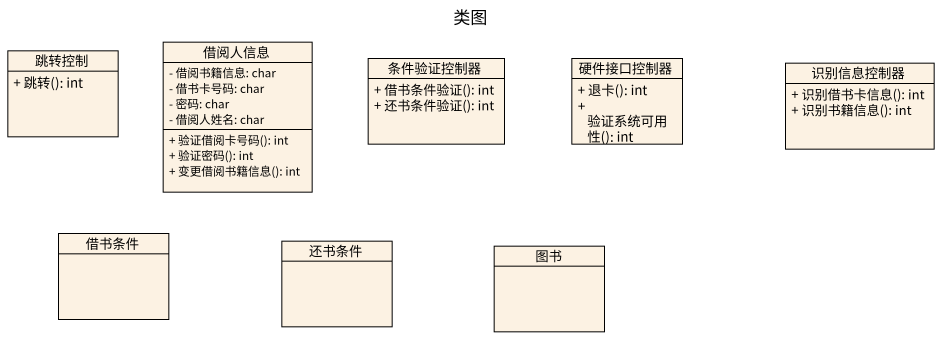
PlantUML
@startuml
title 类图
hide circle
hide empty members
skinparam classAttributeIconSize 0
class 跳转控制 #FCF2E3 {
  + 跳转(): int
}
class 借阅人信息 #FCF2E3 {
  - 借阅书籍信息: char
  - 借书卡号码: char
  - 密码: char
  - 借阅人姓名: char
  + 验证借阅卡号码(): int
  + 验证密码(): int
  + 变更借阅书籍信息(): int
}
class 条件验证控制器 #FCF2E3 {
  + 借书条件验证(): int
  + 还书条件验证(): int
}
class 硬件接口控制器 #FCF2E3 {
  + 退卡(): int
  + 验证系统可用性(): int
}
class 识别信息控制器 #FCF2E3 {
  + 识别借书卡信息(): int
  + 识别书籍信息(): int
}
class 借书条件
class 还书条件
class 图书
@enduml
